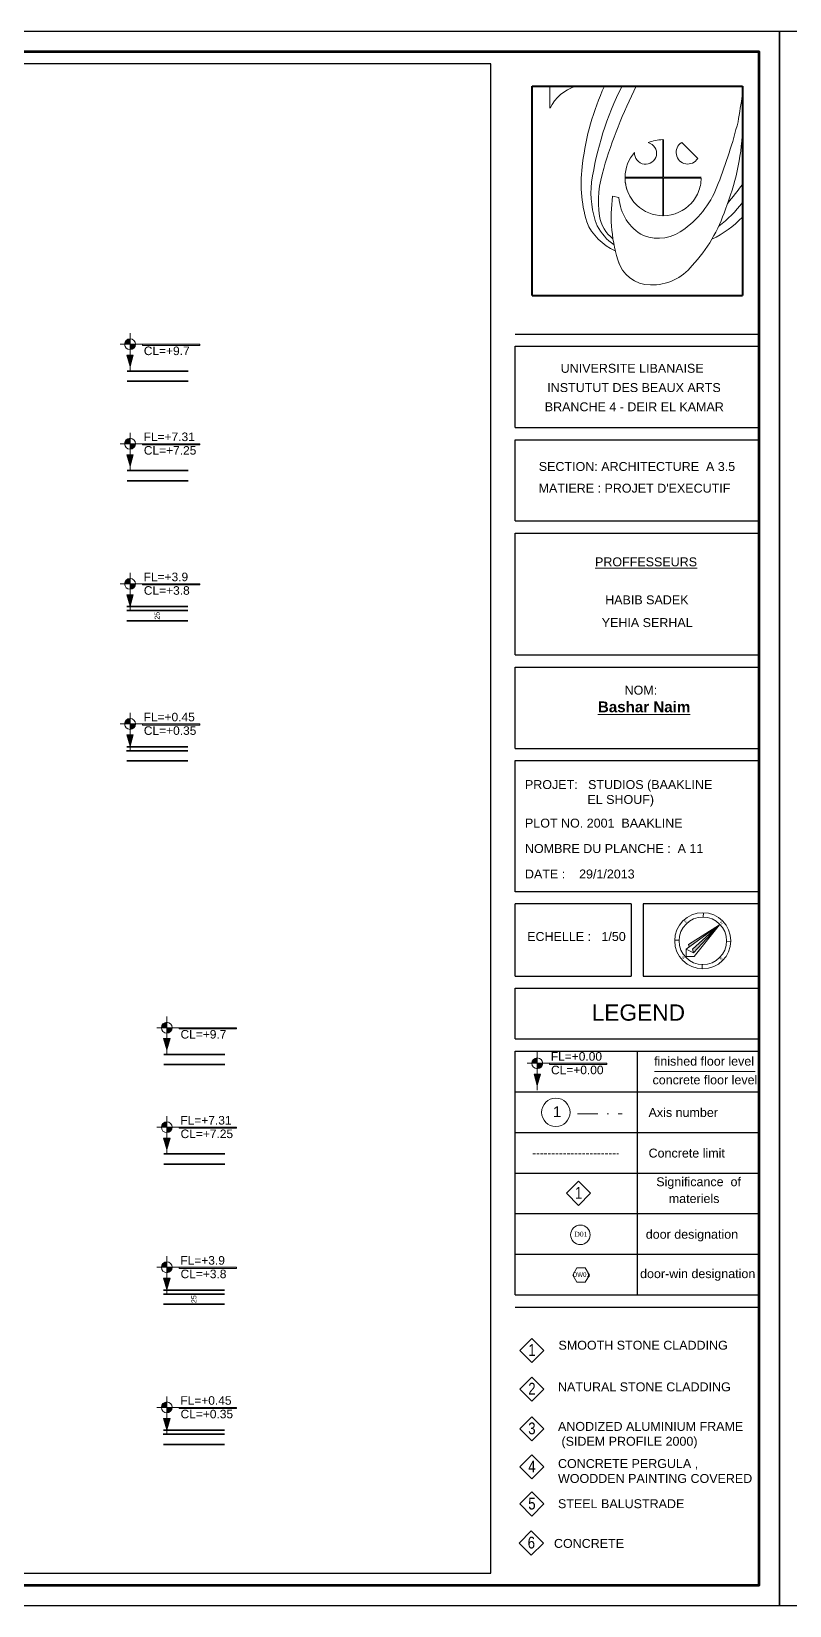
# Model space of a CAD drawing. Header units: inches. Extents: x -580639 to 179052, y 0 to 152898.
# Drawn here: x -49040 to -30387, y 113030 to 151788 of the extents above; entities that cross this region are included whole.
import ezdxf
from ezdxf.enums import TextEntityAlignment as Align

# ---------------------------------------------------------------- set-up
doc = ezdxf.new("R2010")
doc.units = ezdxf.units.IN
doc.header["$LTSCALE"] = 500
doc.header["$MEASUREMENT"] = 0
for name, pattern in [('ACAD_ISO02W100', [15, 12, -3]), ('ACAD_ISO04W100', [30, 24, -3, 0, -3]), ('DASHDOTX2', [2, 1, -0.5, 0, -0.5]), ('HIDDEN2', [0.1875, 0.125, -0.0625])]:
    doc.linetypes.add(name, pattern=pattern)
for name, color, linetype, lineweight in [('1ATEXT', 3, 'Continuous', 20), ('A-0.2', 61, 'Continuous', 20), ('A-0.25', 42, 'Continuous', 25), ('A-ANNO-TEXS', 211, 'Continuous', 18), ('A-flor-sthn', 251, 'HIDDEN2', 9), ('A-wall', 52, 'Continuous', 35), ('DIM', 8, 'Continuous', 18), ('ground floor', 8, 'Continuous', 20), ('H-text atribute', 130, 'Continuous', 20), ('Room reference', 50, 'Continuous', 13), ('WALL', 7, 'Continuous', 40), ('WIN', 3, 'Continuous', 18)]:
    doc.layers.add(name, color=color, linetype=linetype, lineweight=lineweight)
doc.layers.add('SYSEC', color=6, linetype='Continuous')
doc.styles.add('100', font='arial.ttf', dxfattribs={"height": 200})
doc.styles.add('50', font='arial.ttf', dxfattribs={"height": 125})
doc.styles.add('CURENT', font='sanss___.ttf')
doc.styles.add('ROMANS 2', font='times.ttf')
doc.styles.get("Standard").update_dxf_attribs({"font": 'arial.ttf'})
doc.dimstyles.new('DIM', dxfattribs={"dimscale": 50, "dimtxt": 125, "dimasz": 1, "dimexe": 1.2, "dimexo": 1, "dimgap": 1, "dimtad": 0, "dimtoh": 1, "dimdec": 0, "dimlfac": 0.1, "dimrnd": 1, "dimdsep": 46, "dimtxsty": '50', "dimblk": 'OBLIQUE', "dimcen": 0.09, "dimclrt": 8, "dimadec": 0, "dimazin": 0, "dimtfac": 1, "dimtdec": 0, "dimtix": 1, "dimtofl": 0, "dimtmove": 2, "dimatfit": 2, "dimfxl": 1, "dimfxlon": 1, "dimtzin": 0, "dimarcsym": 0})

# ---------------------------------------------------------------- blocks, each defined once
blk = doc.blocks.new('NORTH')
at = {"layer": 'WIN', "color": 1}
for p, q in [((494, 631), (0, 0)), ((0, 0), (661, -479)), ((494, 631), (4781, 459)), ((851, -154), (494, 631)), ((661, -479), (4781, 459)), ((851, -154), (4781, 459)), ((851, -154), (1006, 218)), ((887, 607), (973, 851)), ((973, 851), (4781, 459)), ((1006, 218), (4781, 459))]:
    blk.add_line(p, q, dxfattribs=at)
blk = doc.blocks.new('NORTHE')
at = {"color": 3}
for p, q in [((-1759, 1759), (-2077, 2077)), ((1759, 1759), (2077, 2077)), ((-1759, -1759), (-2077, -2077)), ((1759, -1759), (2077, -2077))]:
    blk.add_line(p, q, dxfattribs=at)
for radius in [2937, 2487]:
    blk.add_circle((0, 0), radius, dxfattribs=at)
for points in [[(-754, -1351), (-527, -1456), (0, 2402)], [(-121, -1378), (235, -1568), (0, 2402)]]:
    blk.add_solid(points, dxfattribs=at)
at = {"color": 3, "rotation": 84.51780902573543}
blk.add_blockref('NORTH', (0, -2400), dxfattribs=at)
at = {"color": 3}
for s, width, p, p2 in [('N', 1.784178, (-180, 2610), (180, 2610)), ('W', 1.365132, (-2894, 0), (-2534, 0)), ('E', 1.931772, (2517, 0), (2877, 0)), ('S', 1.931772, (-325, -2784), (35, -2784))]:
    blk.add_text(s, height=200, dxfattribs=dict(at, width=width)).set_placement(p, p2, align=Align.FIT)
blk = doc.blocks.new('NOR')
at = {"layer": 'WIN', "color": 3, "xscale": 0.000462, "yscale": 0.000462, "zscale": 0.000462, "rotation": 276.1356553146427}
blk.add_blockref('NORTHE', (-1.103, -0.119), dxfattribs=at)
blk = doc.blocks.new('SYSECFL')
at = {"layer": '1ATEXT'}
h = blk.add_hatch(color=256, dxfattribs=at)
h.paths.add_polyline_path([(7.6, 31.3), (0, 31.3), (0, 23.7, 0.414214)])
h.paths.add_polyline_path([(0, 38.9, 0.414214), (-7.6, 31.3), (0, 31.3)])
blk.add_hatch(color=256, dxfattribs=at).paths.add_polyline_path([(17.3, 31.3), (17.3, 29.7), (97.6, 29.7), (97.6, 31.3)])
h = blk.add_hatch(color=256, dxfattribs=at)
h.paths.add_polyline_path([(4.5, 15.9), (0, 15.9), (0, 0)])
h.paths.add_polyline_path([(0, 15.9), (-4.5, 15.9), (0, 0)])
for p, q in [((0, -6.3), (0, 46.8)), ((-14.1, 31.3), (97.6, 31.3)), ((0, 0), (-4.5, 15.9)), ((-4.5, 15.9), (4.5, 15.9)), ((0, 0), (4.5, 15.9))]:
    blk.add_line(p, q, dxfattribs=at)
blk.add_lwpolyline([(97.6, 31.3), (97.6, 29.7), (17.3, 29.7), (17.3, 31.3)], dxfattribs=at)
for start, end in [(0, 180), (180, 0)]:
    blk.add_arc((0, 31.3), 7.6, start, end, dxfattribs=at)
at = {"layer": '1ATEXT', "style": 'CURENT'}
for tag, p in [('FL=0.00', (19, 35)), ('CL=0.00', (19.3, 16))]:
    blk.add_attdef(tag, p, '', height=12, dxfattribs=at)
blk = doc.blocks.new('DOOR SYME')
at = {"layer": 'Room reference'}
blk.add_circle((0, 0), 240, dxfattribs=at)
at = {"layer": 'Room reference', "style": 'ROMANS 2'}
blk.add_attdef('D01', (-145, -44), '', height=120, rotation=360, dxfattribs=at)
blk = doc.blocks.new('WIND')
at = {"layer": 'Room reference', "ltscale": 1000}
blk.add_lwpolyline([(0.403, -0.002), (0.297, 0.181), (0.086, 0.181), (-0.02, -0.002), (0.086, -0.185), (0.297, -0.185)], close=True, dxfattribs=at)
blk.add_attdef('001', text='', height=0.12, dxfattribs=at).set_placement((0.198, 0.011), align=Align.MIDDLE_CENTER)
blk = doc.blocks.new('4')
at = {"layer": 'A-0.2', "color": 253}
for p, q in [((0, 7158), (612, 7158)), ((612, 7158), (612, 6408))]:
    blk.add_line(p, q, dxfattribs=at)
at = {"layer": 'A-0.2'}
for p, q in [((4464, 4046), (4464, 5334)), ((4491, 4046), (4491, 5334)), ((5661, 4688), (5114, 5233)), ((5387, 4961), (5661, 4688)), ((4464, 4046), (3176, 4046)), ((4464, 4019), (3176, 4019)), ((4464, 2731), (4464, 4019)), ((5779, 4046), (4491, 4046)), ((5779, 4019), (4491, 4019)), ((4491, 2731), (4491, 4019)), ((2753, 3402), (2970, 3354))]:
    blk.add_line(p, q, dxfattribs=at)
at = {"layer": 'A-0.2', "color": 253}
blk.add_arc((1928, 5765), 1462, 107.6478, 153.9617, dxfattribs=at)
at = {"layer": 'A-0.2'}
for centre, radius, start, end in [((10717, 3409), 9059, 155.5503, 172.9241), ((12494, 2369), 10566, 153.0442, 171.7936), ((18093, -216), 16295, 153.0933, 163.7577), ((-19263, 10603), 26713, 349.954, 351.9697), ((-10257, 10332), 17845, 338.6407, 345.7647), ((-676, 5940), 7870, 337.7327, 357.721), ((4478, 4033), 1301, 138.3886, 179.4066), ((3880, 4867), 376, 175.5012, 75.7118), ((4478, 4033), 1301, 90.5934, 112.8245), ((5322, 4895), 397, 121.6312, 328.5411), ((6429, 3847), 4751, 171.7946, 196.2417), ((5992, 3211), 3720, 162.3017, 187.6111), ((5120, 3503), 3106, 173.0781, 201.041), ((4478, 4033), 1301, 180.5934, 207.5693), ((4478, 4033), 1301, 187.504, 216.3107), ((3279, 4920), 3270, 306.3755, 340.5839), ((4478, 4033), 1301, 337.2924, 359.4066), ((-4402, 12360), 14410, 320.3139, 323.55), ((7684, 2710), 4979, 172.0035, 199.0054), ((4557, 3453), 1590, 183.5692, 241.7601), ((4478, 4033), 1301, 214.7035, 226.4906), ((4478, 4033), 1301, 318.0572, 325.6568), ((4478, 4033), 1301, 325.6568, 337.2924), ((3498, 2902), 1207, 188.7371, 232.5639), ((4478, 4033), 1301, 226.4906, 269.4066), ((4478, 4033), 1301, 270.5934, 318.0572), ((1776, 4501), 5072, 316.7269, 342.2893), ((4080, 5482), 3864, 306.5814, 323.5521), ((3569, 3233), 1845, 202.7914, 246.932), ((3907, 3300), 1917, 208.4281, 234.8085), ((4313, 3366), 1408, 248.8398, 309.9835), ((4368, 5496), 3987, 296.488, 315.0148), ((4044, 1512), 1149, 194.7464, 269.9305), ((4101, 2106), 1744, 268.0735, 321.6361)]:
    blk.add_arc(centre, radius, start, end, dxfattribs=at)
at = {"layer": 'WALL'}
for p, q in [((0, 7158), (7188, 7158)), ((0, 0), (0, 7158)), ((7188, 7158), (7188, 0)), ((0, 0), (7188, 0))]:
    blk.add_line(p, q, dxfattribs=at)
blk = doc.blocks.new('*D1527')
at = {"layer": 'Defpoints', "color": 0, "transparency": 16777216}
for p in [(-45947, 137528), (-45197, 137528), (-45197, 137278)]:
    blk.add_point(p, dxfattribs=at)
at = {"layer": 'DIM', "color": 0, "lineweight": -2, "transparency": 16777216}
for p, q in [((-45897, 137528), (-46007, 137528)), ((-45897, 137278), (-46007, 137278))]:
    blk.add_line(p, q, dxfattribs=at)
at = {"layer": 'DIM', "color": 8, "transparency": 16777216, "insert": (-45947, 137403), "char_height": 125, "attachment_point": 5, "rotation": 90, "style": '50'}
blk.add_mtext('25', dxfattribs=at)
blk = doc.blocks.new('_Oblique')
at = {"color": 0, "linetype": 'ByBlock', "lineweight": -2}
blk.add_line((-0.5, -0.5), (0.5, 0.5), dxfattribs=at)
blk = doc.blocks.new('*D1528')
at = {"layer": 'Defpoints', "color": 0, "transparency": 16777216}
for p in [(-45043, 120699), (-44293, 120699), (-44293, 120449)]:
    blk.add_point(p, dxfattribs=at)
at = {"layer": 'DIM', "color": 0, "lineweight": -2, "transparency": 16777216}
for p, q in [((-44993, 120699), (-45103, 120699)), ((-44993, 120449), (-45103, 120449))]:
    blk.add_line(p, q, dxfattribs=at)
at = {"layer": 'DIM', "color": 8, "transparency": 16777216, "insert": (-45043, 120574), "char_height": 125, "attachment_point": 5, "rotation": 90, "style": '50'}
blk.add_mtext('25', dxfattribs=at)

msp = doc.modelspace()

# ---------------------------------------------------------------- linework, layer by layer
for points in [[(-85636.972, 113030.352), (-30636.754, 113030.352), (-30636.754, 151788.469), (-85636.972, 151788.469)], [(-30636.754, 113030.352), (24363.463, 113030.352), (24363.463, 151788.469), (-30636.754, 151788.469)]]:
    msp.add_lwpolyline(points, close=True)
at = {"layer": '1ATEXT'}
for points in [[(-35874.165, 123180.731), (-35577.18, 123477.715), (-35280.195, 123180.731), (-35577.18, 122883.746)], [(-37022.909, 119311.856), (-36725.924, 119608.841), (-36428.939, 119311.856), (-36725.924, 119014.871)], [(-37022.909, 118359.639), (-36725.924, 118656.624), (-36428.939, 118359.639), (-36725.924, 118062.654)], [(-37022.909, 117381.84), (-36725.924, 117678.825), (-36428.939, 117381.84), (-36725.924, 117084.855)], [(-37022.909, 116445.087), (-36725.924, 116742.072), (-36428.939, 116445.087), (-36725.924, 116148.102)], [(-37022.909, 115530.119), (-36725.924, 115827.104), (-36428.939, 115530.119), (-36725.924, 115233.134)], [(-37037.256, 114568.861), (-36740.271, 114865.846), (-36443.286, 114568.861), (-36740.271, 114271.876)]]:
    msp.add_lwpolyline(points, close=True, dxfattribs=at)
at = {"layer": 'A-0.25', "lineweight": 25}
for p, q in [((-37136.754, 144335.821), (-31136.754, 144335.821)), ((-37136.754, 142035.821), (-37136.754, 144035.821)), ((-37136.754, 144035.821), (-31136.754, 144035.821)), ((-37136.754, 142035.821), (-31136.754, 142035.821)), ((-37136.754, 139735.821), (-37136.754, 141735.821)), ((-37136.754, 141735.821), (-31136.754, 141735.821)), ((-37136.754, 139735.821), (-31136.754, 139735.821)), ((-37136.754, 136435.821), (-37136.754, 139435.821)), ((-37136.754, 139435.821), (-31136.754, 139435.821)), ((-37136.754, 136435.821), (-31136.754, 136435.821)), ((-37136.754, 134135.821), (-37136.754, 136135.821)), ((-37136.754, 136135.821), (-31136.754, 136135.821)), ((-37136.754, 134135.821), (-31136.754, 134135.821)), ((-37136.754, 130605.9), (-37136.754, 133835.821)), ((-37136.754, 133835.821), (-31136.754, 133835.821)), ((-31136.754, 130605.9), (-37136.754, 130605.9)), ((-37136.754, 128530.844), (-37136.754, 130305.9)), ((-34286.754, 130305.9), (-37136.754, 130305.9)), ((-34286.754, 130305.9), (-34486.754, 130305.9)), ((-34286.754, 130305.9), (-34286.754, 128530.844)), ((-31136.754, 130305.9), (-33986.754, 130305.9)), ((-31136.754, 130305.9), (-33986.754, 130305.9)), ((-33986.754, 130305.9), (-33986.754, 128530.844)), ((-37136.754, 128530.844), (-34286.754, 128530.844)), ((-34486.754, 128530.844), (-34286.754, 128530.844)), ((-33986.754, 128530.844), (-31136.754, 128530.844)), ((-33986.754, 128530.844), (-31136.754, 128530.844)), ((-37136.754, 126980.241), (-37136.754, 128230.844)), ((-37136.754, 128230.844), (-31136.754, 128230.844)), ((-37136.754, 126980.241), (-31136.754, 126980.241)), ((-37136.754, 120680.241), (-37136.754, 126680.241)), ((-37136.754, 126680.241), (-31136.754, 126680.241)), ((-37136.754, 126680.241), (-31136.754, 126680.241)), ((-34136.754, 126680.241), (-34136.754, 120680.241)), ((-37136.754, 125680.241), (-31136.754, 125680.241)), ((-37136.754, 124680.241), (-31136.754, 124680.241)), ((-37136.754, 123680.241), (-31136.754, 123680.241)), ((-37136.754, 122680.241), (-31136.754, 122680.241)), ((-37136.754, 121680.241), (-31136.754, 121680.241)), ((-37136.754, 120680.241), (-31136.754, 120680.241)), ((-37136.754, 120380.241), (-31136.754, 120380.241))]:
    msp.add_line(p, q, dxfattribs=at)
for points in [[(-37736.754, 113830.352), (-37736.754, 150988.469), (-84836.972, 150988.469), (-84836.972, 113830.352), (-37736.754, 113830.352)], [(-31136.754, 142035.821), (-31136.754, 144035.821)], [(-31136.754, 139735.821), (-31136.754, 141735.821)], [(-31136.754, 136435.821), (-31136.754, 139435.821)], [(-31136.754, 134135.821), (-31136.754, 136135.821)], [(-31136.754, 130605.9), (-31136.754, 133835.821)], [(-31136.754, 128530.844), (-31136.754, 130305.9)], [(-31136.754, 128835.821), (-31136.754, 130305.9)], [(-31136.754, 126980.241), (-31136.754, 128230.844)], [(-31136.754, 120680.241), (-31136.754, 126680.241)]]:
    msp.add_lwpolyline(points, dxfattribs=at)
at = {"layer": 'A-ANNO-TEXS'}
msp.add_line((-33707.824, 126176.131), (-31229.115, 126176.131), dxfattribs=at)
at = {"layer": 'A-flor-sthn'}
msp.add_line((-36702.135, 124152.904), (-34595.472, 124152.904), dxfattribs=at)
at = {"layer": 'A-wall'}
for p, q in [((-46686.328, 143427.645), (-45186.328, 143427.645)), ((-46686.328, 143177.645), (-45186.328, 143177.645)), ((-46686.328, 143177.645), (-45186.328, 143177.645)), ((-46686.328, 140977.645), (-45186.328, 140977.645)), ((-46686.328, 140727.645), (-45186.328, 140727.645)), ((-46696.846, 137627.645), (-45196.846, 137627.645)), ((-46696.846, 137527.645), (-45196.846, 137527.645)), ((-46696.846, 137277.645), (-45196.846, 137277.645)), ((-46696.846, 134177.645), (-45196.846, 134177.645)), ((-46699.998, 134077.645), (-45199.998, 134077.645)), ((-46696.846, 134077.645), (-45196.846, 134077.645)), ((-46696.846, 134077.645), (-45196.846, 134077.645)), ((-46696.846, 134077.645), (-45196.846, 134077.645)), ((-46696.846, 133827.645), (-45196.846, 133827.645)), ((-46693.694, 133827.645), (-45193.694, 133827.645)), ((-46693.694, 133827.645), (-45193.694, 133827.645)), ((-45782.62, 126598.721), (-44282.62, 126598.721)), ((-45782.62, 126348.721), (-44282.62, 126348.721)), ((-45782.62, 126348.721), (-44282.62, 126348.721)), ((-45782.62, 124148.721), (-44282.62, 124148.721)), ((-45782.62, 123898.721), (-44282.62, 123898.721)), ((-45793.138, 120798.721), (-44293.138, 120798.721)), ((-45793.138, 120698.721), (-44293.138, 120698.721)), ((-45793.138, 120448.721), (-44293.138, 120448.721)), ((-45796.29, 117248.721), (-44296.29, 117248.721)), ((-45793.138, 117348.721), (-44293.138, 117348.721)), ((-45793.138, 117248.721), (-44293.138, 117248.721)), ((-45793.138, 117248.721), (-44293.138, 117248.721)), ((-45793.138, 117248.721), (-44293.138, 117248.721)), ((-45793.138, 116998.721), (-44293.138, 116998.721)), ((-45789.986, 116998.721), (-44289.986, 116998.721)), ((-45789.986, 116998.721), (-44289.986, 116998.721))]:
    msp.add_line(p, q, dxfattribs=at)
at = {"layer": 'A-wall', "color": 1, "lineweight": 70}
msp.add_lwpolyline([(-85136.972, 113530.352), (-31136.754, 113530.352), (-31136.754, 151288.469), (-85136.972, 151288.469)], close=True, dxfattribs=at)
at = {"layer": 'ground floor', "linetype": 'DASHDOTX2'}
msp.add_line((-35604.382, 125133.787), (-34505.365, 125133.787), dxfattribs=at)
at = {"layer": 'ground floor'}
msp.add_circle((-36136.256, 125173.351), 350, dxfattribs=at)

# ---------------------------------------------------------------- block references
at = {"layer": 'A-ANNO-TEXS', "xscale": 508.9391999991295, "yscale": 508.9392000008957, "zscale": 508.9391999991295, "rotation": 37.60703697579601}
msp.add_blockref('NOR', (-32112.32, 129788.302), dxfattribs=at)
at = {"layer": 'A-wall', "linetype": 'ACAD_ISO02W100', "xscale": 0.7200000000000001, "yscale": 0.7200000000000001, "zscale": 0.7200000000000001}
msp.add_blockref('4', (-36721.899, 145285.208), dxfattribs=at)
at = {"layer": 'DIM'}
msp.add_blockref('DOOR SYME', (-35532.513, 122157.256), dxfattribs=at).add_auto_attribs({'D01': 'D01'})
at = {"layer": 'Room reference'}
ref = msp.add_blockref('WIND', (-35699.038, 121167.82, 0), dxfattribs=dict(at, xscale=959.999999999861, yscale=959.999999999861, zscale=959.999999999861, rotation=359.9999932498403))
ref.add_attrib('001', 'DW01', dxfattribs={"layer": 'H-text atribute', "ltscale": 1000, "height": 115.2, "rotation": 359.9999932, "width": 0.75}).set_placement((-35509.037, 121178.726, 0), align=Align.MIDDLE_CENTER)
at = {"layer": 'SYSEC'}
ref = msp.add_blockref('SYSECFL', (-46614.233, 143538.071), dxfattribs=dict(at, xscale=17.5558269875182, yscale=17.5558269875182, zscale=17.5558269875182))
ref.add_attrib('CL=0.00', 'CL=+9.7', (-46276.009, 143819.636), dxfattribs={"layer": '1ATEXT', "height": 210.6699, "style": 'CURENT'})
at = {"layer": 'SYSEC', "xscale": 17.5558269875182, "yscale": 17.5558269875182, "zscale": 17.5558269875182}
for p, values in [((-46614.233, 141088.071), {'CL=0.00': 'CL=+7.25', 'FL=0.00': 'FL=+7.31'}), ((-46614.233, 137638.071), {'CL=0.00': 'CL=+3.8', 'FL=0.00': 'FL=+3.9'}), ((-46614.233, 134188.071), {'CL=0.00': 'CL=+0.35', 'FL=0.00': 'FL=+0.45'}), ((-36593.953, 125831.314), {'CL=0.00': 'CL=+0.00', 'FL=0.00': 'FL=+0.00'}), ((-45710.525, 124259.147), {'CL=0.00': 'CL=+7.25', 'FL=0.00': 'FL=+7.31'}), ((-45710.525, 120809.147), {'CL=0.00': 'CL=+3.8', 'FL=0.00': 'FL=+3.9'}), ((-45710.525, 117359.147), {'CL=0.00': 'CL=+0.35', 'FL=0.00': 'FL=+0.45'})]:
    msp.add_blockref('SYSECFL', p, dxfattribs=at).add_auto_attribs(values)
at = {"layer": 'SYSEC'}
ref = msp.add_blockref('SYSECFL', (-45710.525, 126709.147), dxfattribs=dict(at, xscale=17.5558269875182, yscale=17.5558269875182, zscale=17.5558269875182))
ref.add_attrib('CL=0.00', 'CL=+9.7', (-45372.301, 126990.712), dxfattribs={"layer": '1ATEXT', "height": 210.6699, "style": 'CURENT'})

# ---------------------------------------------------------------- texts
at = {"layer": '1ATEXT', "linetype": 'ACAD_ISO04W100', "width": 0.8}
for s, p in [('1', (-35576.635, 123045.473)), ('1', (-36725.379, 119176.598)), ('2', (-36725.379, 118224.381)), ('3', (-36725.379, 117246.582)), ('4', (-36725.379, 116309.829)), ('5', (-36725.379, 115394.861)), ('6', (-36739.726, 114433.603))]:
    msp.add_text(s, height=290.4, dxfattribs=at).set_placement(p, align=Align.CENTER)
at = {"layer": 'A-ANNO-TEXS', "style": '50'}
for s, p in [('finished floor level', (-33718.782, 126323.649)), ('concrete floor level', (-33757.618, 125863.507)), ('Axis number', (-33854.845, 125060.908)), ('Concrete limit', (-33854.845, 124060.908)), (' Significance  of   ', (-33750.994, 123354.745)), ('materiels', (-33357.379, 122941.197)), ('door designation', (-33923.081, 122062.283)), ('door-win designation', (-34063.774, 121092.074))]:
    msp.add_text(s, height=220, dxfattribs=at).set_placement(p)
at = {"layer": 'A-ANNO-TEXS', "attachment_point": 1, "style": '50'}
for s, width, gutter_width, insert, char_height in [('UNIVERSITE LIBANAISE', 4948.28299, 1000, (-36017.134, 143604.642), 220), ('INSTUTUT DES BEAUX ARTS', 4948.28299, 1000, (-36347.682, 143130.151), 220), ('BRANCHE 4 - DEIR EL KAMAR', 4948.28299, 1000, (-36408.559, 142656.96), 220), ('SECTION: ARCHITECTURE  A 3.5\\P ', 5318.43165, 1000, (-36556.436, 141187.41), 220), ("MATIERE : PROJET D'EXECUTIF ", 5318.43165, 1000, (-36561.785, 140653.14), 220), ('{\\LPROFFESSEURS }', 5318.43165, 1000, (-35172.067, 138839.051), 220), ('HABIB SADEK ', 5318.43165, 1000, (-34922.038, 137903.24), 220), ('YEHIA SERHAL', 5318.43165, 1000, (-35007.972, 137343.375), 220), ('NOM: ', 5318.43165, 1000, (-34445.104, 135679.431), 220), ('{\\fArial|b1|i0|c0|p34;\\LBashar Naim}', 5318.43165, 1000, (-35101.823, 135291.6), 266.2), ('PROJET:   STUDIOS (BAAKLINE \\P                  EL SHOUF)', 6503.49491, 1000, (-36896.355, 133354.853), 220), ('PLOT NO. 2001  BAAKLINE', 6503.49491, 1000, (-36896.355, 132406.194), 220), ('NOMBRE DU PLANCHE :  A 11', 6503.49491, 1000, (-36896.355, 131779.624), 220), ('DATE :    29/1/2013', 6503.49491, 1000, (-36896.355, 131152.754), 220), ('ECHELLE :   1/50', 6503.49491, 1000, (-36841.866, 129613.455), 220), ('LEGEND', 2660.77035, 1000, (-35254.98, 127831.658), 400), ('SMOOTH STONE CLADDING', 4550.31753, 400, (-36071.72, 119549.582), 220), ('NATURAL STONE CLADDING', 4975.74421, 400, (-36083.317, 118524.794), 220), ('ANODIZED ALUMINIUM FRAME\\P (SIDEM PROFILE 2000)', 8786.88465, 400, (-36083.317, 117550.878), 220), ('CONCRETE PERGULA , \\PWOODDEN PAINTING COVERED', 8833.61389, 400, (-36083.317, 116635.91), 220), ('STEEL BALUSTRADE', 3621.18454, 400, (-36083.317, 115647.639), 220), ('CONCRETE ', 3621.18454, 400, (-36182.803, 114669.578), 220)]:
    msp.add_mtext_dynamic_manual_height_columns(s, width=width, gutter_width=gutter_width, heights=[0], dxfattribs=dict(at, insert=insert, char_height=char_height))
at = {"layer": 'ground floor', "insert": (-36206.56, 125324.827), "char_height": 266, "attachment_point": 1, "style": '100'}
msp.add_mtext_dynamic_manual_height_columns('1', width=215.80113, gutter_width=1000, heights=[0], dxfattribs=at)

# ---------------------------------------------------------------- dimensions: what is measured, and where the dimension line sits
at = {"layer": 'DIM'}
for base, p1, p2, picture, middle in [((-45946.846, 137527.645), (-45196.846, 137277.645), (-45196.846, 137527.645), '*D1527', (-45946.846, 137402.645)), ((-45043.138, 120698.721), (-44293.138, 120448.721), (-44293.138, 120698.721), '*D1528', (-45043.138, 120573.721))]:
    dim = msp.add_linear_dim(base=base, p1=p1, p2=p2, angle=90, dimstyle='DIM', dxfattribs=at)
    dim.commit()
    dim.dimension.update_dxf_attribs({"geometry": picture, "text_midpoint": middle})

doc.saveas('drawing.dxf')
